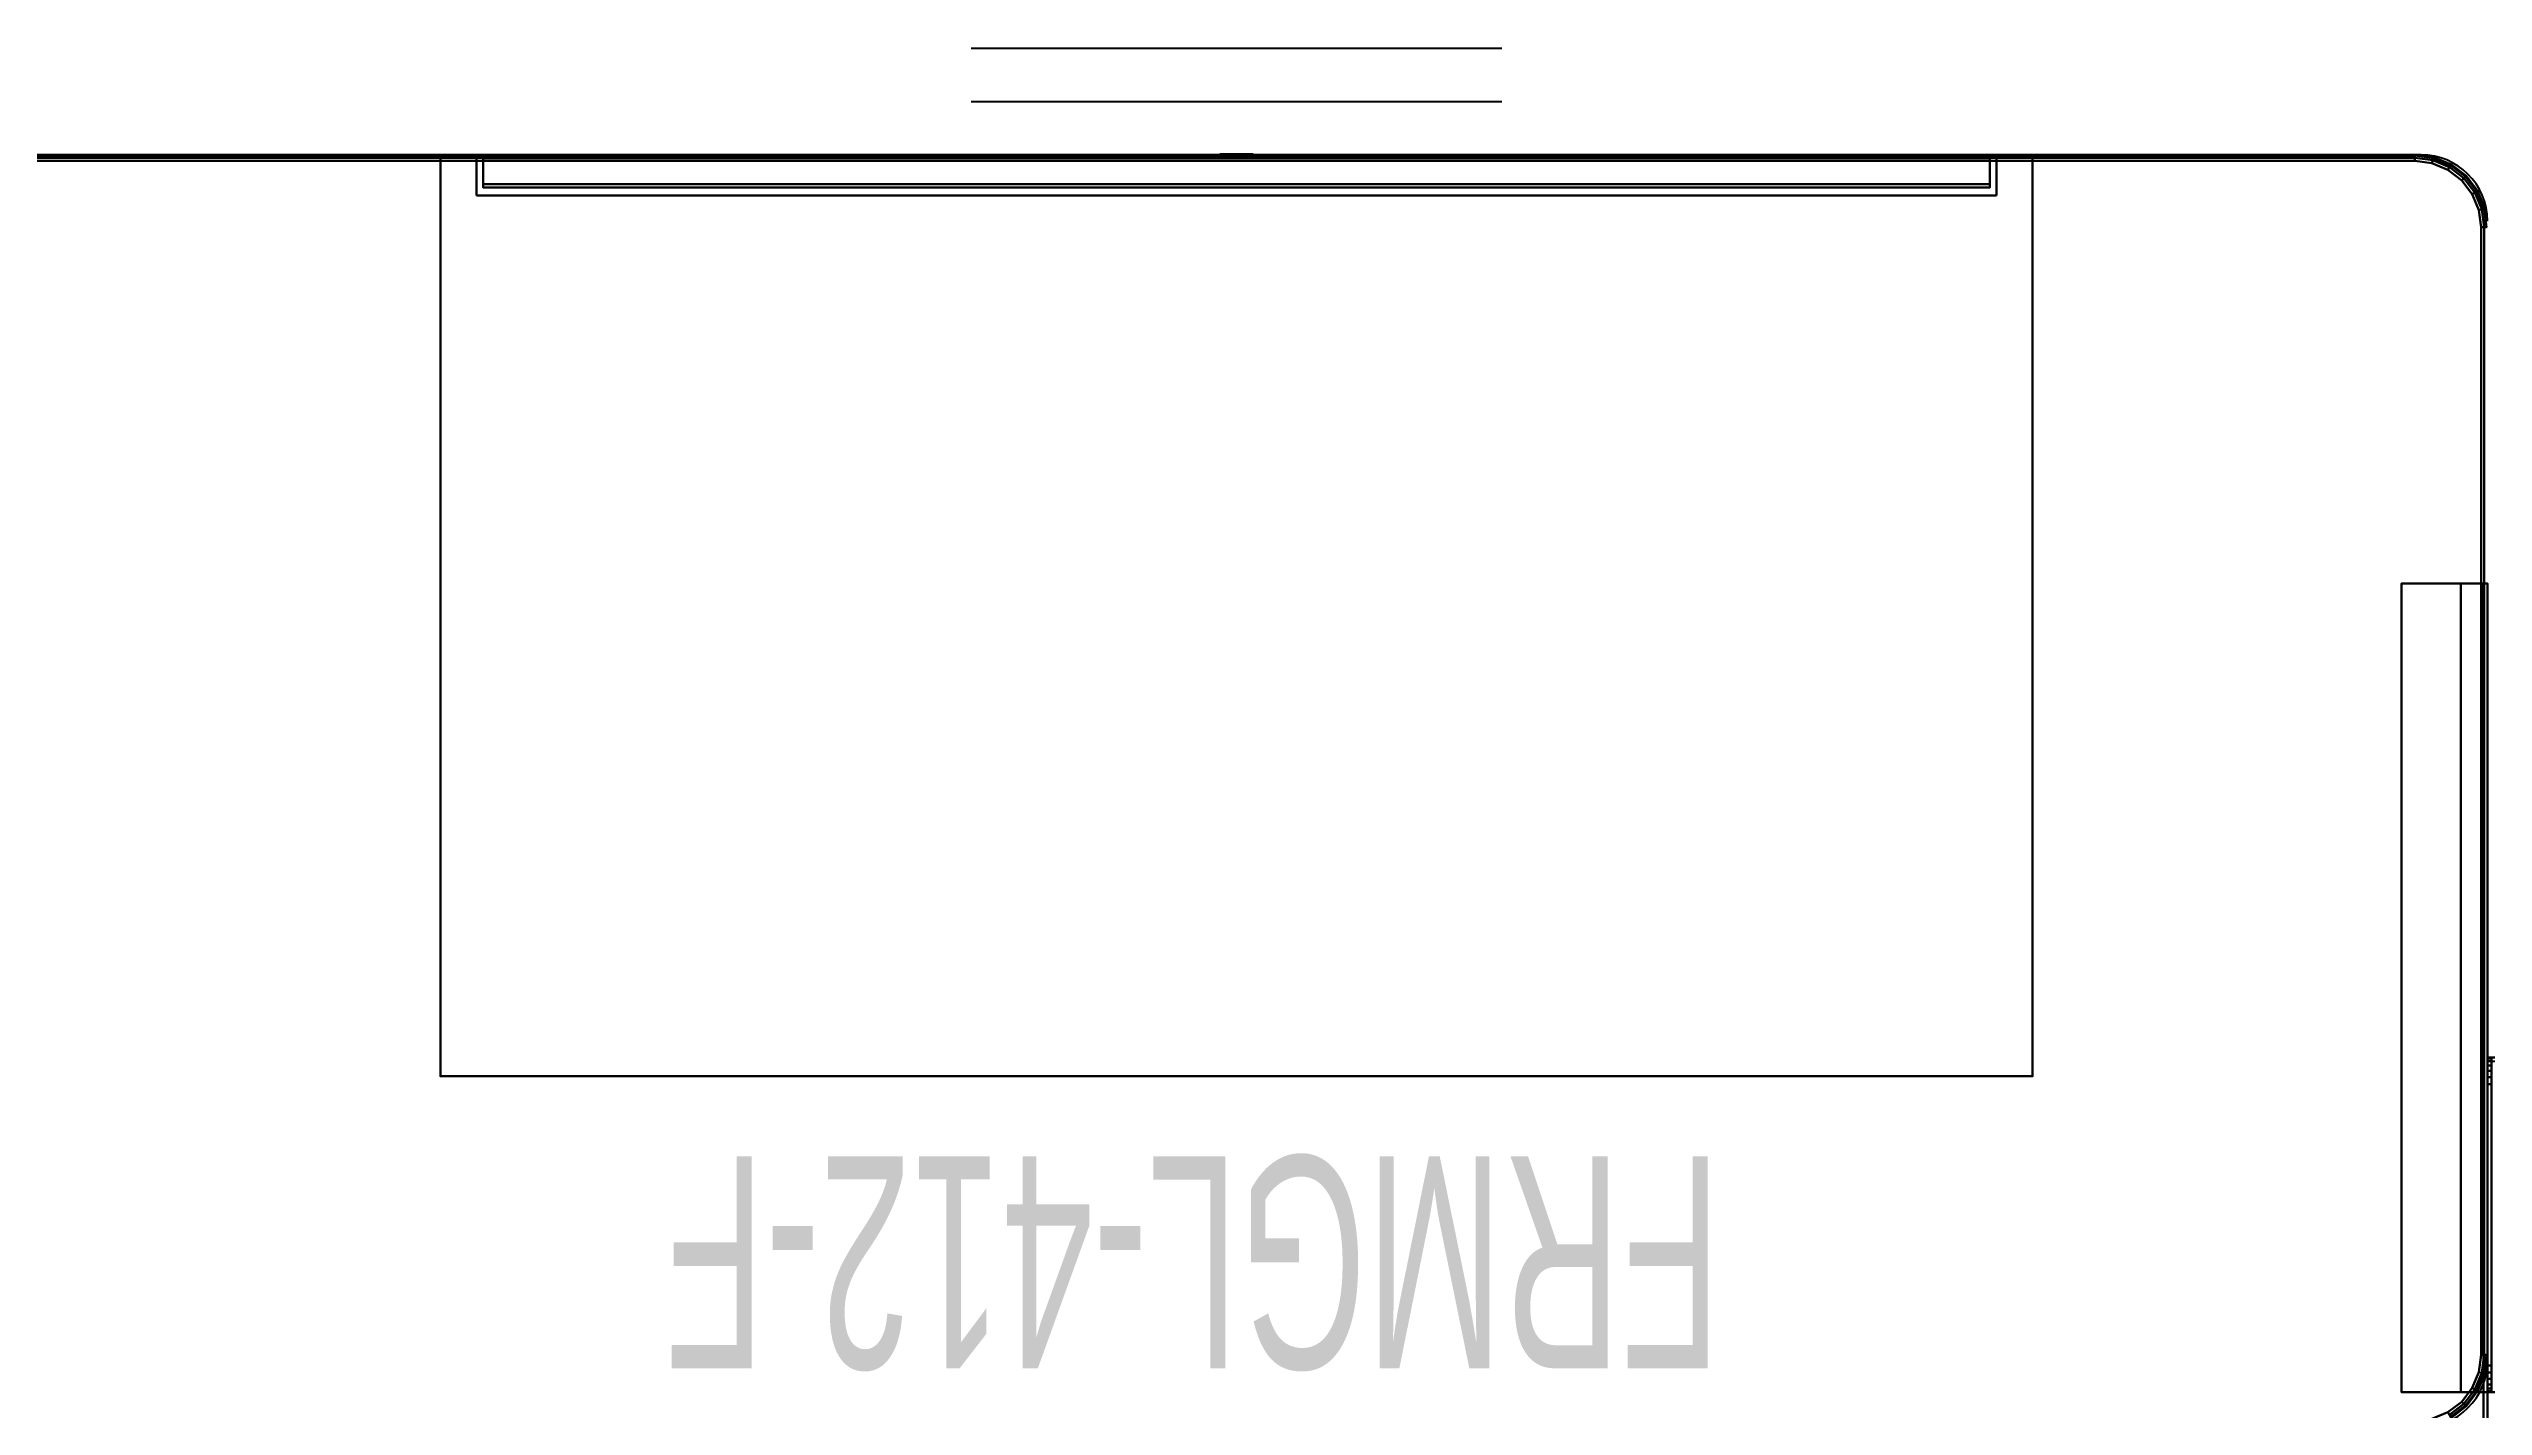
# Model space of a CAD drawing. Extents: x -170 to 1783, y -20 to 1205.
# Drawn here: x 218.67 to 264.55, y 980.81 to 1006.41 of the extents above; entities that cross this region are included whole.
import ezdxf
from ezdxf.enums import TextEntityAlignment as Align

# ---------------------------------------------------------------- set-up
doc = ezdxf.new("R2010")
doc.units = 0
doc.header["$LTSCALE"] = 96
doc.header["$MEASUREMENT"] = 0
for name, color, linetype in [('A-FURN-3-WKSF-BRACKET', 7, 'Continuous'), ('A-FURN-3-WKSF-TOP', 7, 'Continuous'), ('A-FURN-3-WKSF-TRIM', 7, 'Continuous'), ('A-FURN-P-WKSF', 7, 'Continuous'), ('A-FURN-P-WKSF-SUPPORT', 7, 'Continuous'), ('AFUFI-3-CSPT_3D', 7, 'Continuous'), ('AFUFI-3-RVBK_3D', 7, 'Continuous'), ('AFUPN-P-TN', 7, 'Continuous'), ('MAIN_FURN', 7, 'Continuous'), ('MAIN_STORAGE', 7, 'Continuous'), ('MAIN_WKSURF', 7, 'Continuous'), ('MAIN_WRKSFC-SUPP', 7, 'Continuous'), ('SM', 7, 'Continuous')]:
    doc.layers.add(name, color=color, linetype=linetype)

# ---------------------------------------------------------------- blocks, each defined once
blk = doc.blocks.new('EC-WS-424-T')
at = {"layer": 'A-FURN-3-WKSF-TOP', "color": 60, "linetype": 'Continuous'}
for points, invisible_edges in [([(0.743, -0.285, 29), (0.743, -23.715, 29), (0.484, -23.516, 29), (0.484, -0.484, 29)], 5), ([(0.743, -0.285, 27.75), (0.484, -0.484, 27.75), (0.484, -23.516, 27.75), (0.743, -23.715, 27.75)], 10), ([(1.044, -0.161, 29), (1.044, -23.839, 29), (0.743, -23.715, 29), (0.743, -0.285, 29)], 5), ([(1.044, -0.161, 27.75), (0.743, -0.285, 27.75), (0.743, -23.715, 27.75), (1.044, -23.839, 27.75)], 10), ([(1.368, -0.118, 29), (1.368, -23.882, 29), (1.044, -23.839, 29), (1.044, -0.161, 29)], 5), ([(1.368, -0.118, 27.75), (1.044, -0.161, 27.75), (1.044, -23.839, 27.75), (1.368, -23.882, 27.75)], 10), ([(46.632, -0.118, 29), (46.632, -23.882, 29), (1.368, -23.882, 29), (1.368, -0.118, 29)], 5), ([(1.368, -0.118, 27.75), (1.368, -23.882, 27.75), (46.632, -23.882, 27.75), (46.632, -0.118, 27.75)], 5), ([(0.285, -0.743, 29), (0.285, -23.257, 29), (0.161, -22.956, 29), (0.161, -1.044, 29)], 5), ([(0.285, -0.743, 27.75), (0.161, -1.044, 27.75), (0.161, -22.956, 27.75), (0.285, -23.257, 27.75)], 10), ([(0.484, -0.484, 29), (0.484, -23.516, 29), (0.285, -23.257, 29), (0.285, -0.743, 29)], 5), ([(0.484, -0.484, 27.75), (0.285, -0.743, 27.75), (0.285, -23.257, 27.75), (0.484, -23.516, 27.75)], 10), ([(0.161, -1.044, 29), (0.161, -22.956, 29), (0.118, -22.632, 29), (0.118, -1.368, 29)], 1), ([(0.161, -1.044, 27.75), (0.118, -1.368, 27.75), (0.118, -22.632, 27.75), (0.161, -22.956, 27.75)], 8)]:
    blk.add_3dface(points, dxfattribs=dict(at, invisible_edges=invisible_edges))
at = {"layer": 'A-FURN-3-WKSF-TRIM', "color": 40, "linetype": 'Continuous'}
for points in [[(0.197, -0.692, 28.941), (0.183, -0.684, 28.882), (0.401, -0.401, 28.882), (0.412, -0.412, 28.941)], [(0.183, -0.684, 28.882), (0.183, -0.684, 27.868), (0.401, -0.401, 27.868), (0.401, -0.401, 28.882)], [(0.183, -0.684, 27.868), (0.197, -0.692, 27.809), (0.412, -0.412, 27.809), (0.401, -0.401, 27.868)], [(0.234, -0.714, 28.984), (0.197, -0.692, 28.941), (0.412, -0.412, 28.941), (0.442, -0.442, 28.984)], [(0.197, -0.692, 27.809), (0.234, -0.714, 27.766), (0.442, -0.442, 27.766), (0.412, -0.412, 27.809)], [(0.285, -0.743, 29), (0.234, -0.714, 28.984), (0.442, -0.442, 28.984), (0.484, -0.484, 29)], [(0.234, -0.714, 27.766), (0.285, -0.743, 27.75), (0.484, -0.484, 27.75), (0.442, -0.442, 27.766)], [(0.412, -0.412, 28.941), (0.401, -0.401, 28.882), (0.684, -0.183, 28.882), (0.692, -0.197, 28.941)], [(0.401, -0.401, 28.882), (0.401, -0.401, 27.868), (0.684, -0.183, 27.868), (0.684, -0.183, 28.882)], [(0.401, -0.401, 27.868), (0.412, -0.412, 27.809), (0.692, -0.197, 27.809), (0.684, -0.183, 27.868)], [(0.442, -0.442, 28.984), (0.412, -0.412, 28.941), (0.692, -0.197, 28.941), (0.714, -0.234, 28.984)], [(0.412, -0.412, 27.809), (0.442, -0.442, 27.766), (0.714, -0.234, 27.766), (0.692, -0.197, 27.809)], [(0.484, -0.484, 29), (0.442, -0.442, 28.984), (0.714, -0.234, 28.984), (0.743, -0.285, 29)], [(0.442, -0.442, 27.766), (0.484, -0.484, 27.75), (0.743, -0.285, 27.75), (0.714, -0.234, 27.766)], [(0.062, -1.018, 28.941), (0.047, -1.014, 28.882), (0.183, -0.684, 28.882), (0.197, -0.692, 28.941)], [(0.047, -1.014, 28.882), (0.047, -1.014, 27.868), (0.183, -0.684, 27.868), (0.183, -0.684, 28.882)], [(0.047, -1.014, 27.868), (0.062, -1.018, 27.809), (0.197, -0.692, 27.809), (0.183, -0.684, 27.868)], [(0.104, -1.029, 28.984), (0.062, -1.018, 28.941), (0.197, -0.692, 28.941), (0.234, -0.714, 28.984)], [(0.062, -1.018, 27.809), (0.104, -1.029, 27.766), (0.234, -0.714, 27.766), (0.197, -0.692, 27.809)], [(0.161, -1.044, 29), (0.104, -1.029, 28.984), (0.234, -0.714, 28.984), (0.285, -0.743, 29)], [(0.104, -1.029, 27.766), (0.161, -1.044, 27.75), (0.285, -0.743, 27.75), (0.234, -0.714, 27.766)], [(0.059, -1.368, 28.984), (0.016, -1.368, 28.941), (0.062, -1.018, 28.941), (0.104, -1.029, 28.984)], [(0.016, -1.368, 27.809), (0.059, -1.368, 27.766), (0.104, -1.029, 27.766), (0.062, -1.018, 27.809)], [(0.118, -1.368, 29), (0.059, -1.368, 28.984), (0.104, -1.029, 28.984), (0.161, -1.044, 29)], [(0.059, -1.368, 27.766), (0.118, -1.368, 27.75), (0.161, -1.044, 27.75), (0.104, -1.029, 27.766)], [(0.118, -22.632, 29), (0.059, -22.632, 28.984), (0.059, -1.368, 28.984), (0.118, -1.368, 29)], [(0.059, -22.632, 27.766), (0.118, -22.632, 27.75), (0.118, -1.368, 27.75), (0.059, -1.368, 27.766)], [(0.104, -22.971, 28.984), (0.062, -22.982, 28.941), (0.016, -22.632, 28.941), (0.059, -22.632, 28.984)], [(0.062, -22.982, 27.809), (0.104, -22.971, 27.766), (0.059, -22.632, 27.766), (0.016, -22.632, 27.809)], [(0.161, -22.956, 29), (0.104, -22.971, 28.984), (0.059, -22.632, 28.984), (0.118, -22.632, 29)], [(0.104, -22.971, 27.766), (0.161, -22.956, 27.75), (0.118, -22.632, 27.75), (0.059, -22.632, 27.766)], [(0.197, -23.308, 28.941), (0.183, -23.316, 28.882), (0.047, -22.986, 28.882), (0.062, -22.982, 28.941)], [(0.183, -23.316, 27.868), (0.197, -23.308, 27.809), (0.062, -22.982, 27.809), (0.047, -22.986, 27.868)], [(0.183, -23.316, 28.882), (0.183, -23.316, 27.868), (0.047, -22.986, 27.868), (0.047, -22.986, 28.882)], [(0.234, -23.287, 28.984), (0.197, -23.308, 28.941), (0.062, -22.982, 28.941), (0.104, -22.971, 28.984)], [(0.197, -23.308, 27.809), (0.234, -23.287, 27.766), (0.104, -22.971, 27.766), (0.062, -22.982, 27.809)], [(0.285, -23.257, 29), (0.234, -23.287, 28.984), (0.104, -22.971, 28.984), (0.161, -22.956, 29)], [(0.234, -23.287, 27.766), (0.285, -23.257, 27.75), (0.161, -22.956, 27.75), (0.104, -22.971, 27.766)], [(0.412, -23.588, 28.941), (0.401, -23.599, 28.882), (0.183, -23.316, 28.882), (0.197, -23.308, 28.941)], [(0.401, -23.599, 27.868), (0.412, -23.588, 27.809), (0.197, -23.308, 27.809), (0.183, -23.316, 27.868)], [(0.401, -23.599, 28.882), (0.401, -23.599, 27.868), (0.183, -23.316, 27.868), (0.183, -23.316, 28.882)], [(0.442, -23.558, 28.984), (0.412, -23.588, 28.941), (0.197, -23.308, 28.941), (0.234, -23.287, 28.984)], [(0.412, -23.588, 27.809), (0.442, -23.558, 27.766), (0.234, -23.287, 27.766), (0.197, -23.308, 27.809)], [(0.484, -23.516, 29), (0.442, -23.558, 28.984), (0.234, -23.287, 28.984), (0.285, -23.257, 29)], [(0.442, -23.558, 27.766), (0.484, -23.516, 27.75), (0.285, -23.257, 27.75), (0.234, -23.287, 27.766)], [(0.692, -23.803, 28.941), (0.684, -23.817, 28.882), (0.401, -23.599, 28.882), (0.412, -23.588, 28.941)], [(0.684, -23.817, 27.868), (0.692, -23.803, 27.809), (0.412, -23.588, 27.809), (0.401, -23.599, 27.868)], [(0.684, -23.817, 28.882), (0.684, -23.817, 27.868), (0.401, -23.599, 27.868), (0.401, -23.599, 28.882)], [(0.714, -23.766, 28.984), (0.692, -23.803, 28.941), (0.412, -23.588, 28.941), (0.442, -23.558, 28.984)], [(0.692, -23.803, 27.809), (0.714, -23.766, 27.766), (0.442, -23.558, 27.766), (0.412, -23.588, 27.809)], [(0.743, -23.715, 29), (0.714, -23.766, 28.984), (0.442, -23.558, 28.984), (0.484, -23.516, 29)], [(0.714, -23.766, 27.766), (0.743, -23.715, 27.75), (0.484, -23.516, 27.75), (0.442, -23.558, 27.766)], [(1.018, -23.938, 28.941), (1.014, -23.953, 28.882), (0.684, -23.817, 28.882), (0.692, -23.803, 28.941)], [(1.014, -23.953, 27.868), (1.018, -23.938, 27.809), (0.692, -23.803, 27.809), (0.684, -23.817, 27.868)], [(1.014, -23.953, 28.882), (1.014, -23.953, 27.868), (0.684, -23.817, 27.868), (0.684, -23.817, 28.882)], [(1.029, -23.896, 28.984), (1.018, -23.938, 28.941), (0.692, -23.803, 28.941), (0.714, -23.766, 28.984)], [(1.018, -23.938, 27.809), (1.029, -23.896, 27.766), (0.714, -23.766, 27.766), (0.692, -23.803, 27.809)], [(1.044, -23.839, 29), (1.029, -23.896, 28.984), (0.714, -23.766, 28.984), (0.743, -23.715, 29)], [(1.029, -23.896, 27.766), (1.044, -23.839, 27.75), (0.743, -23.715, 27.75), (0.714, -23.766, 27.766)], [(1.368, -23.882, 29), (1.368, -23.941, 28.984), (1.029, -23.896, 28.984), (1.044, -23.839, 29)], [(1.368, -23.941, 27.766), (1.368, -23.882, 27.75), (1.044, -23.839, 27.75), (1.029, -23.896, 27.766)], [(1.368, -23.984, 28.941), (1.368, -24, 28.882), (1.014, -23.953, 28.882), (1.018, -23.938, 28.941)], [(1.368, -24, 27.868), (1.368, -23.984, 27.809), (1.018, -23.938, 27.809), (1.014, -23.953, 27.868)], [(1.368, -24, 28.882), (1.368, -24, 27.868), (1.014, -23.953, 27.868), (1.014, -23.953, 28.882)], [(1.368, -23.941, 28.984), (1.368, -23.984, 28.941), (1.018, -23.938, 28.941), (1.029, -23.896, 28.984)], [(1.368, -23.984, 27.809), (1.368, -23.941, 27.766), (1.029, -23.896, 27.766), (1.018, -23.938, 27.809)], [(46.632, -23.882, 29), (46.632, -23.941, 28.984), (1.368, -23.941, 28.984), (1.368, -23.882, 29)], [(46.632, -23.941, 27.766), (46.632, -23.882, 27.75), (1.368, -23.882, 27.75), (1.368, -23.941, 27.766)], [(46.632, -23.941, 28.984), (46.632, -23.984, 28.941), (1.368, -23.984, 28.941), (1.368, -23.941, 28.984)], [(46.632, -23.984, 27.809), (46.632, -23.941, 27.766), (1.368, -23.941, 27.766), (1.368, -23.984, 27.809)], [(46.632, -23.984, 28.941), (46.632, -24, 28.882), (1.368, -24, 28.882), (1.368, -23.984, 28.941)], [(46.632, -24, 27.868), (46.632, -23.984, 27.809), (1.368, -23.984, 27.809), (1.368, -24, 27.868)], [(46.632, -24, 28.882), (46.632, -24, 27.868), (1.368, -24, 27.868), (1.368, -24, 28.882)]]:
    blk.add_3dface(points, dxfattribs=at)
at = {"layer": 'A-FURN-P-WKSF', "color": 7, "linetype": 'Continuous'}
blk.add_line((1.25, -24), (46.75, -24), dxfattribs=at)
for centre, start, end in [((1.25, -1.25), 90, 180), ((1.25, -22.75), 180, 270)]:
    blk.add_arc(centre, 1.25, start, end, dxfattribs=at)
at = {"layer": 'MAIN_WKSURF', "color": 7, "linetype": 'Continuous'}
for p in [(10, -24), (38, -24)]:
    blk.add_point(p, dxfattribs=at)
blk = doc.blocks.new('EC-HP-LF-230')
at = {"layer": 'AFUFI-3-CSPT_3D', "color": 60, "linetype": 'Continuous'}
for points, invisible_edges in [([(0, 0, 27.125), (0, 17.375, 27.125), (0, 0, 27.75)], 2), ([(0, 17.375, 27.125), (0, 17.375, 27.75), (0, 0, 27.75)], 12), ([(0, 17.375), (0, 17.375, 27.125), (0, 0, 27.125)], 12), ([(0, 0), (0, 17.375), (0, 0, 27.125)], 2), ([(0, 17.375, 27.125), (30, 17.375, 27.125), (0, 17.375, 27.75)], 2), ([(30, 17.375, 27.125), (30, 17.375, 27.75), (0, 17.375, 27.75)], 12), ([(30, 17.375), (30, 17.375, 27.125), (0, 17.375, 27.125)], 12), ([(0, 17.375), (30, 17.375), (0, 17.375, 27.125)], 2), ([(30, 17.375), (0, 17.375), (0, 0)], 12), ([(30, 0), (30, 17.375), (0, 0)], 2), ([(0, 17.375, 27.75), (30, 0, 27.75), (0, 0, 27.75)], 1), ([(0, 17.375, 27.125), (0, 0, 27.125), (30, 0, 27.125)], 12), ([(30, 17.375, 27.125), (0, 17.375, 27.125), (0, 0, 27.125)], 12), ([(0, 17.375, 27.75), (30, 17.375, 27.75), (30, 0, 27.75)], 12), ([(0, 17.375, 27.125), (30, 0, 27.125), (30, 17.375, 27.125)], 1), ([(30, 0, 27.125), (30, 17.375, 27.125), (0, 0, 27.125)], 2), ([(30, 17.375, 27.125), (30, 0, 27.125), (30, 17.375, 27.75)], 2), ([(30, 0, 27.125), (30, 0, 27.75), (30, 17.375, 27.75)], 12), ([(30, 0), (30, 0, 27.125), (30, 17.375, 27.125)], 12), ([(30, 17.375), (30, 0), (30, 17.375, 27.125)], 2), ([(0.675, 0.771, 25.55), (0.675, 0.771, 1.175), (0.675, 0, 1.175)], 12), ([(0.675, 0.771, 25.55), (0.675, 0, 1.175), (0.675, 0, 25.55)], 1), ([(0.675, 0, 25.55), (29.325, 0, 25.55), (29.325, 0.771, 25.55)], 12), ([(0.675, 0, 25.55), (29.325, 0.771, 25.55), (0.675, 0.771, 25.55)], 1), ([(29.325, 0, 1.175), (0.675, 0, 1.175), (0.675, 0.771, 1.175)], 12), ([(29.325, 0, 1.175), (0.675, 0.771, 1.175), (29.325, 0.771, 1.175)], 1), ([(0.8, 0.62, 24.987), (0.8, 0.62, 25.425), (0.8, 0.558, 25.362), (0.8, 0.558, 24.987)], 2), ([(0.8, 0, 25.425), (0.8, 0.063, 25.362), (0.8, 0.558, 25.362), (0.8, 0.62, 25.425)], 5), ([(0.8, 0.558, 24.987), (0.8, 0, 24.363), (0.8, 0, 13.425), (0.8, 0.62, 24.987)], 12), ([(0.8, 0.62, 13.425), (0.8, 0.62, 24.987), (0.8, 0, 13.425)], 2), ([(0.8, 0.62, 12.862), (0.8, 0.62, 13.3), (0.8, 0.558, 13.237), (0.8, 0.558, 12.862)], 2), ([(0.8, 0, 13.3), (0.8, 0.063, 13.237), (0.8, 0.558, 13.237), (0.8, 0.62, 13.3)], 5), ([(0.8, 0.558, 12.862), (0.8, 0, 12.237), (0.8, 0, 1.3), (0.8, 0.62, 12.862)], 12), ([(0.8, 0.62, 1.3), (0.8, 0.62, 12.862), (0.8, 0, 1.3)], 2), ([(29.2, 0.558, 24.987), (29.2, 0.558, 25.362), (29.2, 0.62, 25.425), (29.2, 0.62, 24.987)], 2), ([(29.2, 0.62, 25.425), (29.2, 0.558, 25.362), (29.2, 0.063, 25.362), (29.2, 0, 25.425)], 5), ([(29.2, 0.62, 24.987), (29.2, 0, 13.425), (29.2, 0, 24.363), (29.2, 0.558, 24.987)], 9), ([(29.2, 0, 13.425), (29.2, 0.62, 24.987), (29.2, 0.62, 13.425)], 1), ([(29.2, 0.558, 12.862), (29.2, 0.558, 13.237), (29.2, 0.62, 13.3), (29.2, 0.62, 12.862)], 2), ([(29.2, 0.62, 13.3), (29.2, 0.558, 13.237), (29.2, 0.063, 13.237), (29.2, 0, 13.3)], 5), ([(29.2, 0.62, 12.862), (29.2, 0, 1.3), (29.2, 0, 12.237), (29.2, 0.558, 12.862)], 9), ([(29.2, 0, 1.3), (29.2, 0.62, 12.862), (29.2, 0.62, 1.3)], 1), ([(29.325, 0, 25.55), (29.325, 0, 1.175), (29.325, 0.771, 1.175)], 12), ([(29.325, 0, 25.55), (29.325, 0.771, 1.175), (29.325, 0.771, 25.55)], 1), ([(0.675, 0, 25.55), (0.675, 0, 1.175), (0, 0)], 14), ([(0, 0, 27.125), (0.675, 0, 25.55), (0, 0)], 3), ([(0, 0, 27.125), (0, 0, 27.75), (30, 0, 27.75)], 12), ([(30, 0, 27.125), (0, 0, 27.125), (30, 0, 27.75)], 2), ([(30, 0), (0, 0), (0.675, 0, 1.15)], 14), ([(0, 0, 27.125), (30, 0, 27.125), (29.325, 0, 25.55)], 14), ([(0.675, 0, 25.55), (0, 0, 27.125), (29.325, 0, 25.55)], 3), ([(29.325, 0, 1.175), (30, 0), (0.675, 0, 1.175)], 3), ([(0.8, 0, 25.425), (0.8, 0, 25.175), (0.8, 0.063, 25.175), (0.8, 0.063, 25.362)], 8), ([(0.8, 0, 13.3), (0.8, 0, 13.05), (0.8, 0.063, 13.05), (0.8, 0.063, 13.237)], 8), ([(29.2, 0.063, 25.362), (29.2, 0.063, 25.175), (29.2, 0, 25.175), (29.2, 0, 25.425)], 8), ([(29.2, 0.063, 13.237), (29.2, 0.063, 13.05), (29.2, 0, 13.05), (29.2, 0, 13.3)], 8), ([(30, 0), (29.325, 0, 1.175), (29.325, 0, 25.55)], 13), ([(30, 0, 27.125), (30, 0), (29.325, 0, 25.55)], 14)]:
    blk.add_3dface(points, dxfattribs=dict(at, invisible_edges=invisible_edges))
for points in [[(0.8, 0, 25.425), (0.8, 0.62, 25.425), (29.2, 0.62, 25.425), (29.2, 0, 25.425)], [(0.8, 0.62, 13.425), (29.2, 0.62, 13.425), (29.2, 0.62, 24.987), (0.8, 0.62, 24.987)], [(0.8, 0, 13.3), (0.8, 0.62, 13.3), (29.2, 0.62, 13.3), (29.2, 0, 13.3)], [(0.8, 0.62, 1.3), (29.2, 0.62, 1.3), (29.2, 0.62, 12.862), (0.8, 0.62, 12.862)], [(29.2, 0.558, 24.987), (29.2, 0, 24.363), (0.8, 0, 24.363), (0.8, 0.558, 24.987)], [(0.8, 0.558, 25.362), (0.8, 0.063, 25.362), (29.2, 0.063, 25.362), (29.2, 0.558, 25.362)], [(0.8, 0.558, 25.362), (29.2, 0.558, 25.362), (29.2, 0.558, 24.987), (0.8, 0.558, 24.987)], [(29.2, 0.558, 12.862), (29.2, 0, 12.237), (0.8, 0, 12.237), (0.8, 0.558, 12.862)], [(0.8, 0.558, 13.237), (0.8, 0.063, 13.237), (29.2, 0.063, 13.237), (29.2, 0.558, 13.237)], [(0.8, 0.558, 13.237), (29.2, 0.558, 13.237), (29.2, 0.558, 12.862), (0.8, 0.558, 12.862)], [(29.2, 0, 25.175), (29.2, 0.063, 25.175), (0.8, 0.063, 25.175), (0.8, 0, 25.175)], [(29.2, 0, 13.05), (29.2, 0.063, 13.05), (0.8, 0.063, 13.05), (0.8, 0, 13.05)], [(0.8, 0, 25.175), (0.8, 0, 25.425), (29.2, 0, 25.425), (29.2, 0, 25.175)], [(29.2, 0, 24.363), (29.2, 0, 13.425), (0.8, 0, 13.425), (0.8, 0, 24.363)], [(0.8, 0, 13.05), (0.8, 0, 13.3), (29.2, 0, 13.3), (29.2, 0, 13.05)], [(29.2, 0, 12.237), (29.2, 0, 1.3), (0.8, 0, 1.3), (0.8, 0, 12.237)]]:
    blk.add_3dface(points, dxfattribs=at)
at = {"layer": 'AFUFI-3-RVBK_3D', "color": 60, "linetype": 'Continuous'}
for points, invisible_edges in [([(0.675, 0.771, 1.175), (0.675, 0.771, 25.55), (29.325, 0.771, 25.55)], 12), ([(0.675, 0.771, 1.175), (29.325, 0.771, 25.55), (29.325, 0.771, 1.175)], 1), ([(15, -0.01, 26.338), (14.694, -0.01, 26.398), (14.687, -0.01, 26.338), (14.694, -0.01, 26.277)], 9), ([(15, -0.01, 26.338), (14.694, -0.01, 26.277), (14.711, -0.01, 26.218), (14.74, -0.01, 26.164)], 9), ([(15, -0.01, 26.338), (14.74, -0.01, 26.511), (14.711, -0.01, 26.457), (14.694, -0.01, 26.398)], 9), ([(15, -0.01, 26.338), (14.74, -0.01, 26.164), (14.779, -0.01, 26.117), (14.826, -0.01, 26.078)], 9), ([(15, -0.01, 26.338), (14.826, -0.01, 26.597), (14.779, -0.01, 26.558), (14.74, -0.01, 26.511)], 9), ([(15, -0.01, 26.338), (14.826, -0.01, 26.078), (14.88, -0.01, 26.049), (14.939, -0.01, 26.031)], 9), ([(15, -0.01, 26.338), (14.939, -0.01, 26.644), (14.88, -0.01, 26.626), (14.826, -0.01, 26.597)], 9), ([(15, -0.01, 26.338), (14.939, -0.01, 26.031), (15, -0.01, 26.025), (15.061, -0.01, 26.031)], 9), ([(15, -0.01, 26.338), (15.061, -0.01, 26.644), (15, -0.01, 26.65), (14.939, -0.01, 26.644)], 9), ([(15, -0.01, 26.338), (15.174, -0.01, 26.597), (15.12, -0.01, 26.626), (15.061, -0.01, 26.644)], 9), ([(15, -0.01, 26.338), (15.26, -0.01, 26.511), (15.221, -0.01, 26.558), (15.174, -0.01, 26.597)], 9), ([(15, -0.01, 26.338), (15.061, -0.01, 26.031), (15.12, -0.01, 26.049), (15.174, -0.01, 26.078)], 9), ([(15, -0.01, 26.338), (15.174, -0.01, 26.078), (15.221, -0.01, 26.117), (15.26, -0.01, 26.164)], 9), ([(15, -0.01, 26.338), (15.26, -0.01, 26.164), (15.289, -0.01, 26.218), (15.306, -0.01, 26.277)], 9), ([(15, -0.01, 26.338), (15.306, -0.01, 26.277), (15.312, -0.01, 26.338), (15.306, -0.01, 26.398)], 9), ([(15, -0.01, 26.338), (15.306, -0.01, 26.398), (15.289, -0.01, 26.457), (15.26, -0.01, 26.511)], 9)]:
    blk.add_3dface(points, dxfattribs=dict(at, invisible_edges=invisible_edges))
at = {"layer": 'MAIN_STORAGE', "color": 7, "linetype": 'Continuous'}
for p in [(0, 17.375), (0, 17.375), (30, 17.375), (30, 17.375), (0, 0), (0, 0), (0, 0), (30, 0), (30, 0), (30, 0)]:
    blk.add_point(p, dxfattribs=at)
at = {"layer": 'SM', "color": 60, "linetype": 'Continuous'}
for p, q in [((0, 17.375), (0, 0)), ((30, 17.375), (0, 17.375)), ((30, 0), (30, 17.375)), ((0, 0), (30, 0)), ((10, -1), (20, -1)), ((10, -2), (20, -2))]:
    blk.add_line(p, q, dxfattribs=at)
at = {"layer": 'MAIN_FURN', "color": 60, "linetype": 'Continuous', "width": 0.444444}
for s in ['UL', 'LF-230', '1']:
    blk.add_text(s, height=0.000000012, dxfattribs=at).set_placement((0, 0), align=Align.BOTTOM_LEFT)
blk = doc.blocks.new('EC-JUS-CANT-SHD-CL')
at = {"layer": 'A-FURN-3-WKSF-BRACKET', "color": 30, "linetype": 'Continuous'}
for points in [[(0, 0, 28), (0.075, 0, 28), (0.075, -0.665, 28), (0, -0.665, 28)], [(0, 0, 19.075), (0.075, 0, 19.075), (0.075, 0, 28), (0, 0, 28)], [(0, -0.665, 19.075), (0.075, -0.665, 19.075), (0.075, 0, 19.075), (0, 0, 19.075)], [(-2.129, -0.915, 28.075), (-2.179, -1.036, 28.075), (-2.179, -1.036, 28), (-2.129, -0.915, 28)], [(-2.05, -0.811, 28.075), (-2.129, -0.915, 28.075), (-2.129, -0.915, 28), (-2.05, -0.811, 28)], [(-1.946, -0.732, 28.075), (-2.05, -0.811, 28.075), (-2.05, -0.811, 28), (-1.946, -0.732, 28)], [(-1.825, -0.682, 28.075), (-1.946, -0.732, 28.075), (-1.946, -0.732, 28), (-1.825, -0.682, 28)], [(-1.696, -0.665, 28.075), (-1.825, -0.682, 28.075), (-1.825, -0.682, 28), (-1.696, -0.665, 28)], [(-1.696, -0.665, 28.075), (-1.696, -0.665, 28), (-0.075, -0.665, 28), (0, -0.665, 28.075)], [(-0.075, -0.665, 27.2), (0, -0.665, 27.2), (0, -0.665, 28.075), (-0.075, -0.665, 28)], [(-0.075, -0.665, 27.2), (-0.075, -0.682, 27.071), (0, -0.682, 27.071), (0, -0.665, 27.2)], [(-0.075, -0.682, 27.071), (-0.075, -0.732, 26.95), (0, -0.732, 26.95), (0, -0.682, 27.071)], [(-0.075, -0.732, 26.95), (-0.075, -0.811, 26.846), (0, -0.811, 26.846), (0, -0.732, 26.95)], [(-0.075, -0.811, 26.846), (-0.075, -0.915, 26.767), (0, -0.915, 26.767), (0, -0.811, 26.846)], [(-0.075, -0.915, 26.767), (-0.075, -1.036, 26.717), (0, -1.036, 26.717), (0, -0.915, 26.767)], [(0, -0.665, 28.075), (1.62, -0.665, 28.075), (1.62, -15.915, 28.075), (0, -15.915, 28.075)], [(0, -0.665, 28.075), (0.075, -0.665, 28), (1.62, -0.665, 28), (1.62, -0.665, 28.075)], [(0, -15.915, 28.075), (0.075, -15.915, 28), (0.075, -0.665, 28), (0, -0.665, 28.075)], [(0, -15.915, 27.487), (0.075, -15.915, 27.487), (0.075, -0.665, 19.075), (0, -0.665, 19.075)], [(0.075, -15.915, 28), (1.62, -15.915, 28), (1.62, -0.665, 28), (0.075, -0.665, 28)], [(0.075, -15.915, 27.562), (0.5, -15.915, 27.562), (0.5, -0.665, 19.15), (0.075, -0.665, 19.15)], [(0.075, -0.665, 19.075), (0.5, -0.665, 19.075), (0.5, -15.915, 27.487), (0.075, -15.915, 27.487)], [(0.075, -0.665, 19.075), (0.075, -0.665, 19.15), (0.5, -0.665, 19.15), (0.5, -0.665, 19.075)], [(0.5, -0.665, 19.075), (0.5, -0.665, 19.15), (0.5, -15.915, 27.562), (0.5, -15.915, 27.487)], [(1.62, -0.665, 28.075), (1.62, -0.665, 28), (1.62, -15.915, 28), (1.62, -15.915, 28.075)], [(-2.179, -1.036, 28.075), (-2.196, -1.165, 28.075), (-2.196, -1.165, 28), (-2.179, -1.036, 28)], [(-2.196, -6.473, 28.075), (-2.196, -6.473, 28), (-2.196, -1.165, 28), (-2.196, -1.165, 28.075)], [(-0.075, -1.036, 26.717), (-0.075, -1.165, 26.7), (0, -1.165, 26.7), (0, -1.036, 26.717)], [(-0.075, -6.473, 26.7), (0, -6.473, 26.7), (0, -1.165, 26.7), (-0.075, -1.165, 26.7)], [(-2.179, -6.602, 28), (-2.196, -6.473, 28), (-2.196, -6.473, 28.075), (-2.179, -6.602, 28.075)], [(-2.129, -6.723, 28), (-2.179, -6.602, 28), (-2.179, -6.602, 28.075), (-2.129, -6.723, 28.075)], [(-2.05, -6.827, 28), (-2.129, -6.723, 28), (-2.129, -6.723, 28.075), (-2.05, -6.827, 28.075)], [(-1.946, -6.906, 28), (-2.05, -6.827, 28), (-2.05, -6.827, 28.075), (-1.946, -6.906, 28.075)], [(0, -6.602, 26.717), (0, -6.473, 26.7), (-0.075, -6.473, 26.7), (-0.075, -6.602, 26.717)], [(0, -6.723, 26.767), (0, -6.602, 26.717), (-0.075, -6.602, 26.717), (-0.075, -6.723, 26.767)], [(0, -6.827, 26.846), (0, -6.723, 26.767), (-0.075, -6.723, 26.767), (-0.075, -6.827, 26.846)], [(0, -6.906, 26.95), (0, -6.827, 26.846), (-0.075, -6.827, 26.846), (-0.075, -6.906, 26.95)], [(-1.825, -6.956, 28), (-1.946, -6.906, 28), (-1.946, -6.906, 28.075), (-1.825, -6.956, 28.075)], [(-1.696, -6.973, 28), (-1.825, -6.956, 28), (-1.825, -6.956, 28.075), (-1.696, -6.973, 28.075)], [(-1.696, -6.973, 28), (-1.696, -6.973, 28.075), (0, -6.973, 28.075), (-0.075, -6.973, 28)], [(0, -6.956, 27.071), (0, -6.906, 26.95), (-0.075, -6.906, 26.95), (-0.075, -6.956, 27.071)], [(0, -6.973, 27.2), (0, -6.956, 27.071), (-0.075, -6.956, 27.071), (-0.075, -6.973, 27.2)], [(-0.075, -6.973, 27.2), (-0.075, -6.973, 28), (0, -6.973, 28.075), (0, -6.973, 27.2)], [(1.62, -15.915, 28.075), (1.62, -15.915, 28), (0.075, -15.915, 28), (0, -15.915, 28.075)], [(0, -15.915, 28.075), (0.075, -15.915, 28), (0.075, -15.915, 27.487), (0, -15.915, 27.487)], [(0.075, -15.915, 27.487), (0.5, -15.915, 27.487), (0.5, -15.915, 27.562), (0.075, -15.915, 27.562)]]:
    blk.add_3dface(points, dxfattribs=at)
for points, invisible_edges in [([(0, 0, 28), (0, -0.665, 28), (0, 0, 19.075)], 2), ([(0, -0.665, 28.075), (0, -0.665, 19.075), (0, 0, 19.075)], 13), ([(0.075, 0, 19.075), (0.075, -0.665, 28), (0.075, 0, 28)], 1), ([(0.075, -0.665, 28), (0.075, 0, 19.075), (0.075, -0.665, 19.075)], 13), ([(-2.129, -6.723, 28.075), (-2.179, -6.602, 28.075), (-2.179, -1.036, 28.075), (-2.129, -0.915, 28.075)], 10), ([(-2.129, -0.915, 28), (-2.179, -1.036, 28), (-2.179, -6.602, 28), (-2.129, -6.723, 28)], 10), ([(-2.05, -6.827, 28.075), (-2.129, -6.723, 28.075), (-2.129, -0.915, 28.075), (-2.05, -0.811, 28.075)], 10), ([(-2.05, -0.811, 28), (-2.129, -0.915, 28), (-2.129, -6.723, 28), (-2.05, -6.827, 28)], 10), ([(-1.946, -6.906, 28.075), (-2.05, -6.827, 28.075), (-2.05, -0.811, 28.075), (-1.946, -0.732, 28.075)], 10), ([(-1.946, -0.732, 28), (-2.05, -0.811, 28), (-2.05, -6.827, 28), (-1.946, -6.906, 28)], 10), ([(-1.825, -6.956, 28.075), (-1.946, -6.906, 28.075), (-1.946, -0.732, 28.075), (-1.825, -0.682, 28.075)], 10), ([(-1.825, -0.682, 28), (-1.946, -0.732, 28), (-1.946, -6.906, 28), (-1.825, -6.956, 28)], 10), ([(-1.696, -6.973, 28.075), (-1.825, -6.956, 28.075), (-1.825, -0.682, 28.075), (-1.696, -0.665, 28.075)], 10), ([(-1.696, -0.665, 28), (-1.825, -0.682, 28), (-1.825, -6.956, 28), (-1.696, -6.973, 28)], 10), ([(0, -6.973, 28.075), (-1.696, -6.973, 28.075), (-1.696, -0.665, 28.075), (0, -0.665, 28.075)], 2), ([(-1.696, -0.665, 28), (-1.696, -6.973, 28), (-0.075, -6.973, 28), (-0.075, -0.665, 28)], 1), ([(-0.075, -6.973, 28), (-0.075, -6.973, 27.2), (-0.075, -0.665, 27.2), (-0.075, -0.665, 28)], 2), ([(-0.075, -6.973, 27.2), (-0.075, -6.956, 27.071), (-0.075, -0.682, 27.071), (-0.075, -0.665, 27.2)], 10), ([(-0.075, -6.956, 27.071), (-0.075, -6.906, 26.95), (-0.075, -0.732, 26.95), (-0.075, -0.682, 27.071)], 10), ([(-0.075, -6.906, 26.95), (-0.075, -6.827, 26.846), (-0.075, -0.811, 26.846), (-0.075, -0.732, 26.95)], 10), ([(-0.075, -6.827, 26.846), (-0.075, -6.723, 26.767), (-0.075, -0.915, 26.767), (-0.075, -0.811, 26.846)], 10), ([(-0.075, -6.723, 26.767), (-0.075, -6.602, 26.717), (-0.075, -1.036, 26.717), (-0.075, -0.915, 26.767)], 10), ([(0, -1.203, 25.275), (0, -1.183, 25.256), (0, -1.166, 25.235), (0, -0.665, 28.075)], 12), ([(0, -1.166, 25.235), (0, -1.153, 25.212), (0, -1.143, 25.187), (0, -0.665, 28.075)], 12), ([(0, -1.143, 25.187), (0, -1.137, 25.161), (0, -1.135, 25.134), (0, -0.665, 28.075)], 12), ([(0, -2.824, 26.557), (0, -2.806, 26.548), (0, -2.79, 26.536), (0, -0.665, 28.075)], 12), ([(0, -1.301, 24.137), (0, -1.368, 24.144), (0, -1.427, 24.175), (0, -0.665, 19.075)], 12), ([(0, -1.183, 24.194), (0, -1.237, 24.154), (0, -1.301, 24.137), (0, -0.665, 19.075)], 12), ([(0, -1.135, 24.316), (0, -1.147, 24.251), (0, -1.183, 24.194), (0, -0.665, 19.075)], 12), ([(0, -0.665, 28.075), (0, -1.135, 25.134), (0, -1.135, 24.316), (0, -0.665, 19.075)], 13), ([(0, -15.915, 27.487), (0, -3.93, 26.575), (0, -2.902, 26.575), (0, -0.665, 28.075)], 13), ([(0, -0.665, 19.075), (0, -1.427, 24.175), (0, -4.042, 26.254), (0, -15.915, 27.487)], 5), ([(0, -2.862, 26.571), (0, -2.842, 26.565), (0, -2.824, 26.557), (0, -0.665, 28.075)], 12), ([(0, -2.902, 26.575), (0, -2.882, 26.574), (0, -2.862, 26.571), (0, -0.665, 28.075)], 12), ([(0, -2.79, 26.536), (0, -1.203, 25.275), (0, -0.665, 28.075)], 14), ([(0, -15.915, 28.075), (0, -15.915, 27.487), (0, -0.665, 28.075)], 2), ([(0.075, -1.203, 25.275), (0.075, -0.665, 28), (0.075, -1.166, 25.235), (0.075, -1.183, 25.256)], 3), ([(0.075, -1.166, 25.235), (0.075, -0.665, 28), (0.075, -1.143, 25.187), (0.075, -1.153, 25.212)], 3), ([(0.075, -1.143, 25.187), (0.075, -0.665, 28), (0.075, -1.135, 25.134), (0.075, -1.137, 25.161)], 3), ([(0.075, -2.824, 26.557), (0.075, -0.665, 28), (0.075, -2.79, 26.536), (0.075, -2.806, 26.548)], 3), ([(0.075, -1.135, 24.316), (0.075, -0.665, 19.075), (0.075, -1.183, 24.194), (0.075, -1.147, 24.251)], 3), ([(0.075, -1.183, 24.194), (0.075, -0.665, 19.075), (0.075, -1.301, 24.137), (0.075, -1.237, 24.154)], 3), ([(0.075, -1.301, 24.137), (0.075, -0.665, 19.075), (0.075, -1.427, 24.175), (0.075, -1.368, 24.144)], 3), ([(0.075, -0.665, 28), (0.075, -0.665, 19.075), (0.075, -1.135, 24.316), (0.075, -1.135, 25.134)], 11), ([(0.075, -0.665, 19.075), (0.075, -15.915, 27.487), (0.075, -4.042, 26.254), (0.075, -1.427, 24.175)], 10), ([(0.075, -15.915, 27.487), (0.075, -0.665, 28), (0.075, -2.902, 26.575), (0.075, -3.93, 26.575)], 11), ([(0.075, -2.902, 26.575), (0.075, -0.665, 28), (0.075, -2.862, 26.571), (0.075, -2.882, 26.574)], 3), ([(0.075, -2.862, 26.571), (0.075, -0.665, 28), (0.075, -2.824, 26.557), (0.075, -2.842, 26.565)], 3), ([(0.075, -2.79, 26.536), (0.075, -0.665, 28), (0.075, -1.203, 25.275)], 3), ([(0.075, -15.915, 28), (0.075, -0.665, 28), (0.075, -15.915, 27.487)], 2), ([(-2.179, -6.602, 28.075), (-2.196, -6.473, 28.075), (-2.196, -1.165, 28.075), (-2.179, -1.036, 28.075)], 8), ([(-2.179, -1.036, 28), (-2.196, -1.165, 28), (-2.196, -6.473, 28), (-2.179, -6.602, 28)], 8), ([(-0.075, -6.602, 26.717), (-0.075, -6.473, 26.7), (-0.075, -1.165, 26.7), (-0.075, -1.036, 26.717)], 8), ([(0.075, -1.135, 24.316), (0.075, -1.147, 24.251), (0, -1.147, 24.251), (0, -1.135, 24.316)], 10), ([(0, -1.137, 25.161), (0.075, -1.137, 25.161), (0.075, -1.135, 25.134), (0, -1.135, 25.134)], 5), ([(0, -1.135, 25.134), (0.075, -1.135, 25.134), (0.075, -1.135, 24.316), (0, -1.135, 24.316)], 5), ([(0, -1.143, 25.187), (0.075, -1.143, 25.187), (0.075, -1.137, 25.161), (0, -1.137, 25.161)], 5), ([(0, -1.153, 25.212), (0.075, -1.153, 25.212), (0.075, -1.143, 25.187), (0, -1.143, 25.187)], 5), ([(0.075, -1.147, 24.251), (0.075, -1.183, 24.194), (0, -1.183, 24.194), (0, -1.147, 24.251)], 10), ([(0, -1.166, 25.235), (0.075, -1.166, 25.235), (0.075, -1.153, 25.212), (0, -1.153, 25.212)], 5), ([(0, -1.183, 25.256), (0.075, -1.183, 25.256), (0.075, -1.166, 25.235), (0, -1.166, 25.235)], 5), ([(0.075, -1.183, 24.194), (0.075, -1.237, 24.154), (0, -1.237, 24.154), (0, -1.183, 24.194)], 10), ([(0, -1.203, 25.275), (0.075, -1.203, 25.275), (0.075, -1.183, 25.256), (0, -1.183, 25.256)], 5), ([(0, -2.79, 26.536), (0.075, -2.79, 26.536), (0.075, -1.203, 25.275), (0, -1.203, 25.275)], 5), ([(0.075, -1.237, 24.154), (0.075, -1.301, 24.137), (0, -1.301, 24.137), (0, -1.237, 24.154)], 10), ([(0.075, -1.301, 24.137), (0.075, -1.368, 24.144), (0, -1.368, 24.144), (0, -1.301, 24.137)], 10), ([(0.075, -1.368, 24.144), (0.075, -1.427, 24.175), (0, -1.427, 24.175), (0, -1.368, 24.144)], 10), ([(0, -1.427, 24.175), (0.075, -1.427, 24.175), (0.075, -4.042, 26.254), (0, -4.042, 26.254)], 5), ([(0, -2.806, 26.548), (0.075, -2.806, 26.548), (0.075, -2.79, 26.536), (0, -2.79, 26.536)], 5), ([(0, -2.824, 26.557), (0.075, -2.824, 26.557), (0.075, -2.806, 26.548), (0, -2.806, 26.548)], 5), ([(0, -2.842, 26.565), (0.075, -2.842, 26.565), (0.075, -2.824, 26.557), (0, -2.824, 26.557)], 5), ([(0, -2.862, 26.571), (0.075, -2.862, 26.571), (0.075, -2.842, 26.565), (0, -2.842, 26.565)], 5), ([(0, -2.882, 26.574), (0.075, -2.882, 26.574), (0.075, -2.862, 26.571), (0, -2.862, 26.571)], 5), ([(0, -2.902, 26.575), (0.075, -2.902, 26.575), (0.075, -2.882, 26.574), (0, -2.882, 26.574)], 5), ([(0, -3.93, 26.575), (0.075, -3.93, 26.575), (0.075, -2.902, 26.575), (0, -2.902, 26.575)], 5), ([(0, -4.002, 26.56), (0.075, -4.002, 26.56), (0.075, -3.93, 26.575), (0, -3.93, 26.575)], 5), ([(0, -3.93, 26.575), (0, -15.915, 27.487), (0, -4.062, 26.517), (0, -4.002, 26.56)], 3), ([(0, -4.062, 26.517), (0.075, -4.062, 26.517), (0.075, -4.002, 26.56), (0, -4.002, 26.56)], 5), ([(0, -4.042, 26.254), (0.075, -4.042, 26.254), (0.075, -4.089, 26.311), (0, -4.089, 26.311)], 5), ([(0, -4.11, 26.381), (0, -15.915, 27.487), (0, -4.042, 26.254), (0, -4.089, 26.311)], 3), ([(0, -4.1, 26.454), (0.075, -4.1, 26.454), (0.075, -4.062, 26.517), (0, -4.062, 26.517)], 5), ([(0, -4.062, 26.517), (0, -15.915, 27.487), (0, -4.11, 26.381), (0, -4.1, 26.454)], 3), ([(0, -4.089, 26.311), (0.075, -4.089, 26.311), (0.075, -4.11, 26.381), (0, -4.11, 26.381)], 5), ([(0, -4.11, 26.381), (0.075, -4.11, 26.381), (0.075, -4.1, 26.454), (0, -4.1, 26.454)], 5), ([(0.075, -3.93, 26.575), (0.075, -4.002, 26.56), (0.075, -4.062, 26.517), (0.075, -15.915, 27.487)], 12), ([(0.075, -4.11, 26.381), (0.075, -4.089, 26.311), (0.075, -4.042, 26.254), (0.075, -15.915, 27.487)], 12), ([(0.075, -4.062, 26.517), (0.075, -4.1, 26.454), (0.075, -4.11, 26.381), (0.075, -15.915, 27.487)], 12)]:
    blk.add_3dface(points, dxfattribs=dict(at, invisible_edges=invisible_edges))
at = {"layer": 'A-FURN-P-WKSF-SUPPORT', "color": 212, "linetype": 'Continuous'}
for p, q in [((0, -15.915), (0, 0)), ((-2.196, -0.665), (1.62, -0.665)), ((-2.196, -6.906), (-2.196, -0.665)), ((1.62, -0.665), (1.62, -15.915)), ((0, -6.906), (-2.196, -6.906)), ((1.62, -15.915), (0, -15.915))]:
    blk.add_line(p, q, dxfattribs=at)
at = {"layer": 'MAIN_WRKSFC-SUPP', "color": 7, "linetype": 'Continuous'}
blk.add_point((0, 0), dxfattribs=at)
blk.add_point((0, 0), dxfattribs=at)
blk = doc.blocks.new('EC-FRMGL-412-F')
at = {"layer": 'AFUPN-P-TN', "color": 20, "linetype": 'Continuous', "width": 0.577333}
blk.add_text('FRMGL-412-F', height=4, dxfattribs=at).set_placement((24.399, -5.125), align=Align.CENTER)

msp = doc.modelspace()

# ---------------------------------------------------------------- block references
at = {"layer": 'MAIN_FURN', "color": 47, "linetype": 'Continuous', "rotation": 180}
msp.add_blockref('EC-FRMGL-412-F', (264.63923, 980.39949, 15), dxfattribs=at)
at = {"layer": 'MAIN_STORAGE', "color": 47, "linetype": 'Continuous'}
ref = msp.add_blockref('EC-HP-LF-230', (256.05604, 1004.41082), dxfattribs=dict(at, rotation=180))
ref.add_attrib('CAPMC', 'ECH', dxfattribs={"color": 47, "linetype": 'Continuous', "height": 0.000000012, "width": 0.666667}).set_placement((256.05604, 1004.41082), align=Align.BOTTOM_LEFT)
ref.add_attrib('CAPPN', 'EC-HP-LF-230', dxfattribs={"color": 47, "linetype": 'Continuous', "height": 0.000000012, "width": 0.666667}).set_placement((256.05604, 1004.41082), align=Align.BOTTOM_LEFT)
ref.add_attrib('CAPMG', 'RSI', dxfattribs={"color": 47, "linetype": 'Continuous', "height": 0.000000012, "width": 0.666667}).set_placement((256.05604, 1004.41082), align=Align.BOTTOM_LEFT)
ref.add_attrib('CAPQTY', '1', dxfattribs={"color": 47, "linetype": 'Continuous', "height": 0.000000012, "width": 0.666667}).set_placement((256.05604, 1004.41082), align=Align.BOTTOM_LEFT)
at = {"layer": 'MAIN_WKSURF', "color": 47, "linetype": 'Continuous', "rotation": 180}
msp.add_blockref('EC-WS-424-T', (264.63112, 980.41082), dxfattribs=at)
at = {"layer": 'MAIN_WRKSFC-SUPP', "color": 47, "linetype": 'Continuous'}
ref = msp.add_blockref('EC-JUS-CANT-SHD-CL', (264.63112, 980.41082), dxfattribs=dict(at, rotation=180))
ref.add_attrib('CAPMC', 'ECH', dxfattribs={"color": 47, "linetype": 'Continuous', "height": 0.000000012, "width": 0.666667}).set_placement((264.63112, 980.41082), align=Align.BOTTOM_LEFT)
ref.add_attrib('CAPPN', 'EC-JUS-CANT-SHD-CL', dxfattribs={"color": 47, "linetype": 'Continuous', "height": 0.000000012, "width": 0.666667}).set_placement((264.63112, 980.41082), align=Align.BOTTOM_LEFT)
ref.add_attrib('CAPMG', 'RSI', dxfattribs={"color": 47, "linetype": 'Continuous', "height": 0.000000012, "width": 0.666667}).set_placement((264.63112, 980.41082), align=Align.BOTTOM_LEFT)
ref.add_attrib('CAPQTY', '1', dxfattribs={"color": 47, "linetype": 'Continuous', "height": 0.000000012, "width": 0.666667}).set_placement((264.63112, 980.41082), align=Align.BOTTOM_LEFT)

doc.saveas('drawing.dxf')
